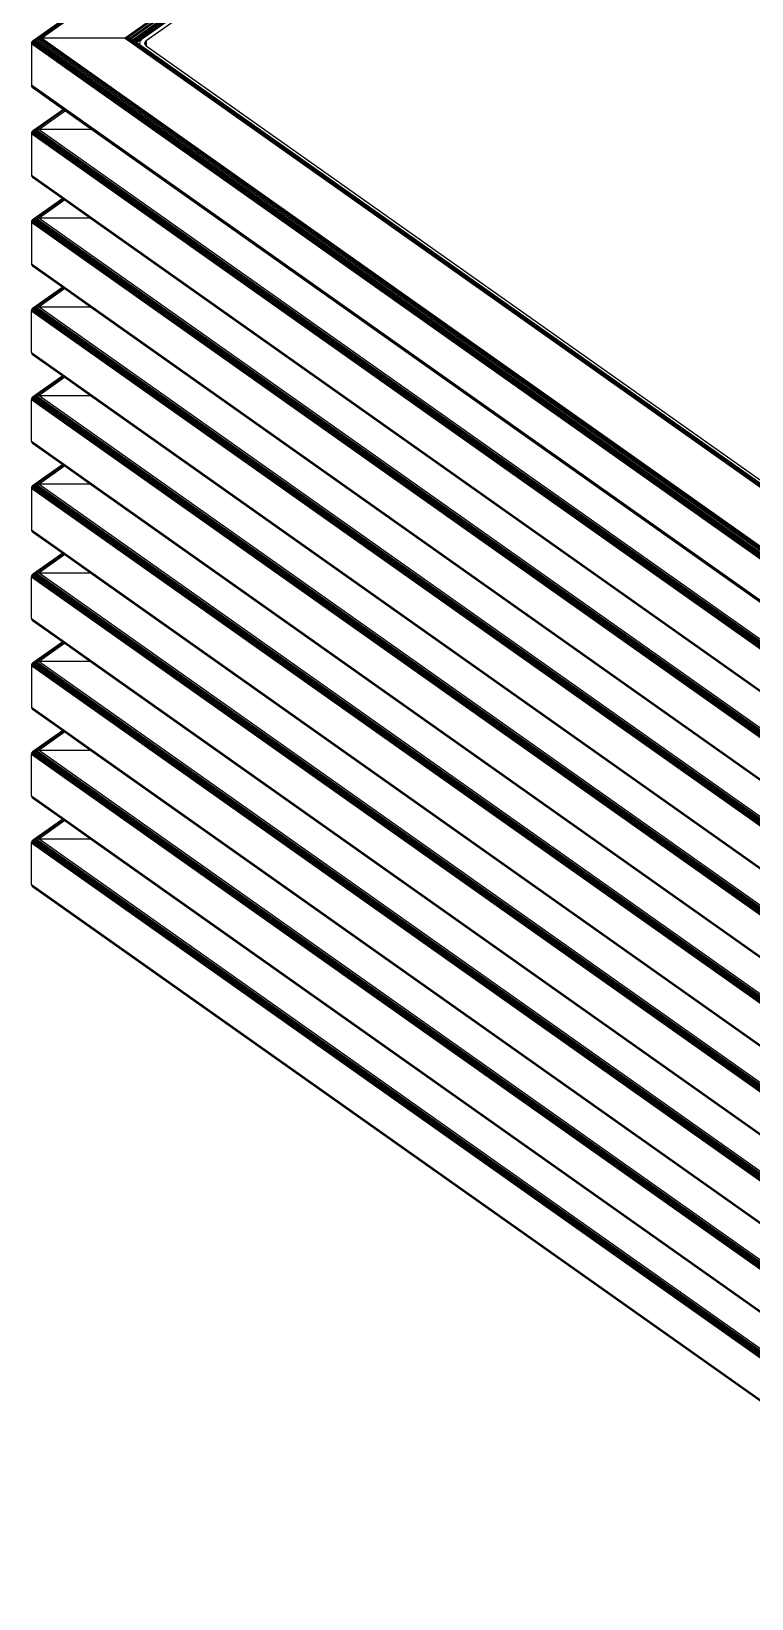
# Model space of a CAD drawing. Header units: inches. Extents: x 10 to 4608, y 10 to 3261.
# Drawn here: x 2598 to 2988, y 1609 to 2459 of the extents above; entities that cross this region are included whole.
import ezdxf

# ---------------------------------------------------------------- set-up
doc = ezdxf.new("R2010")
doc.units = ezdxf.units.IN
doc.header["$MEASUREMENT"] = 0

msp = doc.modelspace()

# ---------------------------------------------------------------- linework, layer by layer
for p, q in [((2598.48, 2454), (3144.38, 2840.01)), ((2599.21, 2454.45), (3144.38, 2839.95)), ((2600.12, 2454.82), (3144.38, 2839.67)), ((2601.13, 2455.08), (3144.38, 2839.22)), ((2602.18, 2455.23), (3144.38, 2838.63)), ((3144.38, 2837.95), (2603.21, 2455.28)), ((3144.38, 2805.95), (2648.47, 2455.28)), ((3144.38, 2805.17), (2649.5, 2455.23)), ((2650.55, 2455.08), (3144.38, 2804.28)), ((3144.38, 2803.3), (2651.56, 2454.82)), ((2652.47, 2454.45), (3144.38, 2802.29)), ((3144.38, 2801.32), (2653.2, 2454)), ((3144.38, 2800.44), (2653.82, 2453.56)), ((3144.38, 2799.7), (2654.35, 2453.19)), ((2657.89, 2455.12), (3140.61, 2796.45)), ((3142.5, 2795.12), (2659.78, 2453.78)), ((2597.65, 2452.97), (2597.55, 2452.45)), ((2597.55, 2452.45), (3144.38, 2065.78)), ((2597.55, 2452.45), (2597.55, 2429.82)), ((2597.95, 2453.49), (2597.65, 2452.97)), ((3144.38, 2066.37), (2597.65, 2452.97)), ((2598.48, 2454), (2597.95, 2453.49)), ((3144.38, 2067.11), (2597.95, 2453.49)), ((2599.21, 2454.45), (2598.48, 2454)), ((3144.38, 2067.98), (2598.48, 2454)), ((2600.12, 2454.82), (2599.21, 2454.45)), ((3144.38, 2068.96), (2599.21, 2454.45)), ((2601.13, 2455.08), (2600.12, 2454.82)), ((3144.38, 2069.96), (2600.12, 2454.82)), ((2602.18, 2455.23), (2601.13, 2455.08)), ((3144.38, 2070.94), (2601.13, 2455.08)), ((2603.21, 2455.28), (2602.18, 2455.23)), ((3144.38, 2071.84), (2602.18, 2455.23)), ((2603.21, 2455.28), (3144.38, 2072.61)), ((2648.47, 2455.28), (2603.21, 2455.28)), ((2648.47, 2455.28), (3144.38, 2104.61)), ((2649.5, 2455.23), (2648.47, 2455.28)), ((2649.5, 2455.23), (3144.38, 2105.29)), ((2650.55, 2455.08), (2649.5, 2455.23)), ((3144.38, 2105.89), (2650.55, 2455.08)), ((2651.56, 2454.82), (2650.55, 2455.08)), ((2651.56, 2454.82), (3144.38, 2106.34)), ((2652.47, 2454.45), (2651.56, 2454.82)), ((3144.38, 2106.61), (2652.47, 2454.45)), ((2653.2, 2454), (2652.47, 2454.45)), ((2653.2, 2454), (2653.82, 2453.56)), ((2653.82, 2453.56), (2654.35, 2453.19)), ((2654.35, 2453.19), (2654.76, 2452.9)), ((2657.89, 2455.12), (2654.76, 2452.9)), ((2654.76, 2452.9), (2656.33, 2451.78)), ((2656.33, 2452.45), (2656.74, 2453.89)), ((2656.33, 2451.78), (2656.33, 2452.45)), ((2656.57, 2451.62), (2656.33, 2452.45)), ((2656.33, 2451.78), (2656.57, 2451.62)), ((2656.57, 2451.62), (3141.32, 2108.85)), ((2656.74, 2453.89), (2657.89, 2455.12)), ((2659, 2452.45), (2659.2, 2453.17)), ((2659.2, 2451.73), (2659, 2452.45)), ((2659.2, 2453.17), (2659.78, 2453.78)), ((2659.2, 2451.73), (2659.2, 2453.17)), ((2659.78, 2451.12), (2659.2, 2451.73)), ((2659.78, 2453.78), (2659.78, 2451.12)), ((2659.78, 2451.12), (2999.06, 2211.21)), ((3144.38, 2043.16), (2597.55, 2429.82)), ((2597.55, 2429.82), (2597.65, 2429.31)), ((2597.65, 2429.31), (3144.38, 2042.71)), ((2597.65, 2429.31), (2597.95, 2428.78)), ((2597.95, 2428.78), (3144.38, 2042.4)), ((2597.95, 2428.78), (2598.48, 2428.28)), ((2598.48, 2428.28), (2614.95, 2416.63)), ((2598.25, 2404.82), (2614.95, 2416.63)), ((2614.98, 2416.6), (2598.8, 2405.16)), ((2615.13, 2416.5), (2599.48, 2405.44)), ((2615.37, 2416.33), (2600.24, 2405.63)), ((2616.04, 2415.85), (2601.8, 2405.78)), ((2614.95, 2416.63), (2614.98, 2416.6)), ((2614.98, 2416.6), (2615.13, 2416.5)), ((2615.13, 2416.5), (2615.37, 2416.33)), ((2615.37, 2416.33), (2616.04, 2415.85)), ((2616.04, 2415.85), (2630.29, 2405.78)), ((2599.48, 2405.44), (2598.8, 2405.16)), ((2600.24, 2405.63), (2599.48, 2405.44)), ((2599.48, 2405.44), (3144.38, 2020.13)), ((2601.8, 2405.78), (2600.24, 2405.63)), ((3144.38, 2020.86), (2600.24, 2405.63)), ((2601.8, 2405.78), (3144.38, 2022.12)), ((2630.29, 2405.78), (2601.8, 2405.78)), ((2630.29, 2405.78), (3144.38, 2042.26)), ((2597.63, 2404.05), (2597.55, 2403.66)), ((2597.55, 2403.66), (3144.38, 2016.99)), ((2597.55, 2403.66), (2597.55, 2381.03)), ((2597.85, 2404.44), (2597.63, 2404.05)), ((2597.63, 2404.05), (3144.38, 2017.43)), ((2598.25, 2404.82), (2597.85, 2404.44)), ((2597.85, 2404.44), (3144.38, 2017.99)), ((2598.8, 2405.16), (2598.25, 2404.82)), ((3144.38, 2018.64), (2598.25, 2404.82)), ((2598.8, 2405.16), (3144.38, 2019.37)), ((2597.55, 2381.03), (3144.38, 1994.37)), ((2597.55, 2381.03), (2597.63, 2380.65)), ((3144.38, 1994.03), (2597.63, 2380.65)), ((2597.63, 2380.65), (2597.85, 2380.25)), ((2597.85, 2380.25), (2598.25, 2379.87)), ((3144.38, 1993.8), (2597.85, 2380.25)), ((2598.25, 2379.87), (2614.6, 2368.31)), ((2598.25, 2356.74), (2614.6, 2368.31)), ((2614.64, 2368.28), (2598.8, 2357.08)), ((2614.78, 2368.18), (2599.48, 2357.35)), ((2615.03, 2368.01), (2600.24, 2357.55)), ((2615.7, 2367.53), (2601.8, 2357.7)), ((2614.6, 2368.31), (2614.64, 2368.28)), ((2614.64, 2368.28), (2614.78, 2368.18)), ((2614.78, 2368.18), (2615.03, 2368.01)), ((2615.03, 2368.01), (2615.7, 2367.53)), ((2615.7, 2367.53), (2629.6, 2357.7)), ((2597.63, 2355.96), (2597.55, 2355.58)), ((2597.55, 2355.58), (3144.38, 1968.91)), ((2597.55, 2355.58), (2597.55, 2332.95)), ((2597.85, 2356.36), (2597.63, 2355.96)), ((2597.63, 2355.96), (3144.38, 1969.35)), ((2598.25, 2356.74), (2597.85, 2356.36)), ((2597.85, 2356.36), (3144.38, 1969.9)), ((2598.8, 2357.08), (2598.25, 2356.74)), ((3144.38, 1970.56), (2598.25, 2356.74)), ((2599.48, 2357.35), (2598.8, 2357.08)), ((2598.8, 2357.08), (3144.38, 1971.29)), ((2600.24, 2357.55), (2599.48, 2357.35)), ((2599.48, 2357.35), (3144.38, 1972.04)), ((2601.8, 2357.7), (2600.24, 2357.55)), ((3144.38, 1972.78), (2600.24, 2357.55)), ((2601.8, 2357.7), (3144.37, 1974.04)), ((2629.6, 2357.7), (2601.8, 2357.7)), ((2629.6, 2357.7), (3144.38, 1993.69)), ((2597.55, 2332.95), (3144.38, 1946.28)), ((2597.55, 2332.95), (2597.63, 2332.56)), ((3144.38, 1945.95), (2597.63, 2332.56)), ((2597.63, 2332.56), (2597.85, 2332.17)), ((2597.85, 2332.17), (2598.25, 2331.79)), ((3144.38, 1945.71), (2597.85, 2332.17)), ((2598.25, 2331.79), (2614.6, 2320.22)), ((2598.25, 2308.65), (2614.6, 2320.22)), ((2614.64, 2320.2), (2598.8, 2308.99)), ((2614.78, 2320.09), (2599.48, 2309.27)), ((2615.03, 2319.92), (2600.24, 2309.47)), ((2615.7, 2319.45), (2601.8, 2309.62)), ((2614.6, 2320.22), (2614.64, 2320.2)), ((2614.64, 2320.2), (2614.78, 2320.09)), ((2614.78, 2320.09), (2615.03, 2319.92)), ((2615.03, 2319.92), (2615.7, 2319.45)), ((2615.7, 2319.45), (2629.6, 2309.62)), ((2597.63, 2307.88), (2597.55, 2307.49)), ((2597.55, 2284.87), (2597.55, 2307.49)), ((2597.55, 2307.49), (3144.38, 1920.83)), ((2597.85, 2308.27), (2597.63, 2307.88)), ((2597.63, 2307.88), (3144.38, 1921.26)), ((2598.25, 2308.65), (2597.85, 2308.27)), ((2597.85, 2308.27), (3144.38, 1921.82)), ((2598.8, 2308.99), (2598.25, 2308.65)), ((3144.38, 1922.48), (2598.25, 2308.65)), ((2599.48, 2309.27), (2598.8, 2308.99)), ((2598.8, 2308.99), (3144.38, 1923.21)), ((2600.24, 2309.47), (2599.48, 2309.27)), ((2599.48, 2309.27), (3144.38, 1923.96)), ((2601.8, 2309.62), (2600.24, 2309.47)), ((3144.38, 1924.7), (2600.24, 2309.47)), ((2601.8, 2309.62), (2629.6, 2309.62)), ((2601.8, 2309.62), (3144.37, 1925.96)), ((2629.6, 2309.62), (3144.37, 1945.62)), ((2597.55, 2284.87), (2597.63, 2284.48)), ((2597.55, 2284.87), (3144.38, 1898.2)), ((2597.63, 2284.48), (2597.85, 2284.09)), ((3144.38, 1897.86), (2597.63, 2284.48)), ((2597.85, 2284.09), (2598.25, 2283.71)), ((3144.38, 1897.63), (2597.85, 2284.09)), ((2598.25, 2283.71), (2614.6, 2272.14)), ((2598.25, 2260.57), (2614.6, 2272.14)), ((2614.64, 2272.11), (2598.8, 2260.91)), ((2614.78, 2272.01), (2599.48, 2261.19)), ((2615.03, 2271.84), (2600.24, 2261.38)), ((2615.7, 2271.36), (2601.8, 2261.53)), ((2614.6, 2272.14), (2614.64, 2272.11)), ((2614.64, 2272.11), (2614.78, 2272.01)), ((2614.78, 2272.01), (2615.03, 2271.84)), ((2615.03, 2271.84), (2615.7, 2271.36)), ((2615.7, 2271.36), (2629.6, 2261.53)), ((2598.8, 2260.91), (2598.25, 2260.57)), ((2599.48, 2261.19), (2598.8, 2260.91)), ((2598.8, 2260.91), (3144.38, 1875.12)), ((2600.24, 2261.38), (2599.48, 2261.19)), ((2599.48, 2261.19), (3144.38, 1875.88)), ((2601.8, 2261.53), (2600.24, 2261.38)), ((3144.38, 1876.61), (2600.24, 2261.38)), ((2601.8, 2261.53), (2629.6, 2261.53)), ((2601.8, 2261.53), (3144.37, 1877.87)), ((2629.6, 2261.53), (3144.38, 1897.53)), ((2597.63, 2259.8), (2597.55, 2259.41)), ((2597.55, 2236.78), (2597.55, 2259.41)), ((2597.55, 2259.41), (3144.38, 1872.74)), ((2597.85, 2260.19), (2597.63, 2259.8)), ((2597.63, 2259.8), (3144.38, 1873.18)), ((2598.25, 2260.57), (2597.85, 2260.19)), ((2597.85, 2260.19), (3144.38, 1873.74)), ((3144.38, 1874.39), (2598.25, 2260.57)), ((2597.55, 2236.78), (2597.63, 2236.4)), ((2597.55, 2236.78), (3144.38, 1850.12)), ((2597.63, 2236.4), (2597.85, 2236)), ((3144.38, 1849.78), (2597.63, 2236.4)), ((2597.85, 2236), (2598.25, 2235.62)), ((3144.38, 1849.55), (2597.85, 2236)), ((2598.25, 2235.62), (2614.6, 2224.06)), ((2598.25, 2212.49), (2614.6, 2224.06)), ((2614.64, 2224.03), (2598.8, 2212.83)), ((2614.78, 2223.93), (2599.48, 2213.1)), ((2615.03, 2223.76), (2600.24, 2213.3)), ((2615.7, 2223.28), (2601.8, 2213.45)), ((2614.6, 2224.06), (2614.64, 2224.03)), ((2614.64, 2224.03), (2614.78, 2223.93)), ((2614.78, 2223.93), (2615.03, 2223.76)), ((2615.03, 2223.76), (2615.7, 2223.28)), ((2615.7, 2223.28), (2629.6, 2213.45)), ((2597.63, 2211.71), (2597.55, 2211.33)), ((2597.55, 2211.33), (3144.37, 1824.67)), ((2597.55, 2211.33), (2597.55, 2188.7)), ((2597.85, 2212.11), (2597.63, 2211.71)), ((2597.63, 2211.71), (3144.37, 1825.1)), ((2598.25, 2212.49), (2597.85, 2212.11)), ((2597.85, 2212.11), (3144.37, 1825.66)), ((2598.8, 2212.83), (2598.25, 2212.49)), ((3144.37, 1826.32), (2598.25, 2212.49)), ((2599.48, 2213.1), (2598.8, 2212.83)), ((2598.8, 2212.83), (3144.37, 1827.05)), ((2600.24, 2213.3), (2599.48, 2213.1)), ((2599.48, 2213.1), (3144.37, 1827.8)), ((2601.8, 2213.45), (2600.24, 2213.3)), ((3144.37, 1828.54), (2600.24, 2213.3)), ((2601.8, 2213.45), (3144.37, 1829.79)), ((2629.6, 2213.45), (2601.8, 2213.45)), ((2629.6, 2213.45), (3144.38, 1849.44)), ((2597.55, 2188.7), (3144.37, 1802.04)), ((2597.55, 2188.7), (2597.63, 2188.31)), ((3144.37, 1801.7), (2597.63, 2188.31)), ((2597.63, 2188.31), (2597.85, 2187.92)), ((2597.85, 2187.92), (2598.25, 2187.54)), ((3144.37, 1801.47), (2597.85, 2187.92)), ((2598.25, 2187.54), (2614.6, 2175.97)), ((2598.25, 2164.41), (2614.6, 2175.97)), ((2614.64, 2175.95), (2598.8, 2164.74)), ((2614.6, 2175.97), (2614.64, 2175.95)), ((2614.64, 2175.95), (2614.78, 2175.84)), ((2614.78, 2175.84), (2599.48, 2165.02)), ((2615.03, 2175.67), (2600.24, 2165.22)), ((2615.7, 2175.2), (2601.8, 2165.37)), ((2614.78, 2175.84), (2615.03, 2175.67)), ((2615.03, 2175.67), (2615.7, 2175.2)), ((2615.7, 2175.2), (2629.6, 2165.37)), ((2597.63, 2163.63), (2597.55, 2163.24)), ((2597.55, 2140.62), (2597.55, 2163.24)), ((2597.55, 2163.24), (3144.38, 1776.58)), ((2597.85, 2164.03), (2597.63, 2163.63)), ((2597.63, 2163.63), (3144.38, 1777.01)), ((2598.25, 2164.41), (2597.85, 2164.03)), ((2597.85, 2164.03), (3144.38, 1777.57)), ((2598.8, 2164.74), (2598.25, 2164.41)), ((3144.38, 1778.23), (2598.25, 2164.41)), ((2599.48, 2165.02), (2598.8, 2164.74)), ((2598.8, 2164.74), (3144.38, 1778.96)), ((2600.24, 2165.22), (2599.48, 2165.02)), ((2599.48, 2165.02), (3144.38, 1779.71)), ((2601.8, 2165.37), (2600.24, 2165.22)), ((3144.38, 1780.45), (2600.24, 2165.22)), ((2601.8, 2165.37), (2629.6, 2165.37)), ((2601.8, 2165.37), (3144.37, 1781.71)), ((2629.6, 2165.37), (3144.37, 1801.37)), ((2597.55, 2140.62), (2597.63, 2140.23)), ((2597.55, 2140.62), (3144.38, 1753.95)), ((2597.63, 2140.23), (2597.85, 2139.84)), ((3144.38, 1753.61), (2597.63, 2140.23)), ((2597.85, 2139.84), (2598.25, 2139.46)), ((3144.38, 1753.38), (2597.85, 2139.84)), ((2598.25, 2139.46), (2614.6, 2127.89)), ((2598.25, 2116.32), (2614.6, 2127.89)), ((2614.64, 2127.86), (2598.8, 2116.66)), ((2614.78, 2127.76), (2599.48, 2116.94)), ((2615.03, 2127.59), (2600.24, 2117.13)), ((2615.7, 2127.11), (2601.8, 2117.28)), ((2614.6, 2127.89), (2614.64, 2127.86)), ((2614.64, 2127.86), (2614.78, 2127.76)), ((2614.78, 2127.76), (2615.03, 2127.59)), ((2615.03, 2127.59), (2615.7, 2127.11)), ((2615.7, 2127.11), (2629.6, 2117.28)), ((2598.8, 2116.66), (2598.25, 2116.32)), ((2599.48, 2116.94), (2598.8, 2116.66)), ((2598.8, 2116.66), (3144.37, 1730.88)), ((2600.24, 2117.13), (2599.48, 2116.94)), ((2599.48, 2116.94), (3144.37, 1731.64)), ((2601.8, 2117.28), (2600.24, 2117.13)), ((3144.37, 1732.37), (2600.24, 2117.13)), ((2601.8, 2117.28), (3144.37, 1733.62)), ((2629.6, 2117.28), (2601.8, 2117.28)), ((2629.6, 2117.28), (3144.38, 1753.28)), ((2597.63, 2115.55), (2597.55, 2115.16)), ((2597.55, 2115.16), (3144.37, 1728.5)), ((2597.55, 2115.16), (2597.55, 2092.53)), ((2597.85, 2115.94), (2597.63, 2115.55)), ((2597.63, 2115.55), (3144.37, 1728.94)), ((2598.25, 2116.32), (2597.85, 2115.94)), ((2597.85, 2115.94), (3144.37, 1729.49)), ((3144.37, 1730.15), (2598.25, 2116.32)), ((2597.55, 2092.53), (3144.37, 1705.87)), ((2597.55, 2092.53), (2597.63, 2092.15)), ((3144.37, 1705.54), (2597.63, 2092.15)), ((2597.63, 2092.15), (2597.85, 2091.75)), ((2597.85, 2091.75), (2598.25, 2091.37)), ((3144.37, 1705.3), (2597.85, 2091.75)), ((2598.25, 2091.37), (2614.6, 2079.81)), ((2598.25, 2068.24), (2614.6, 2079.81)), ((2614.64, 2079.78), (2598.8, 2068.58)), ((2614.78, 2079.68), (2599.48, 2068.85)), ((2615.03, 2079.51), (2600.24, 2069.05)), ((2615.7, 2079.03), (2601.8, 2069.2)), ((2614.6, 2079.81), (2614.64, 2079.78)), ((2614.64, 2079.78), (2614.78, 2079.68)), ((2614.78, 2079.68), (2615.03, 2079.51)), ((2615.03, 2079.51), (2615.7, 2079.03)), ((2615.7, 2079.03), (2629.6, 2069.2)), ((2597.63, 2067.46), (2597.55, 2067.08)), ((2597.55, 2044.45), (2597.55, 2067.08)), ((2597.55, 2067.08), (3144.38, 1680.41)), ((2597.85, 2067.86), (2597.63, 2067.46)), ((2597.63, 2067.46), (3144.38, 1680.85)), ((2598.25, 2068.24), (2597.85, 2067.86)), ((2597.85, 2067.86), (3144.38, 1681.4)), ((2598.8, 2068.58), (2598.25, 2068.24)), ((3144.38, 1682.06), (2598.25, 2068.24)), ((2599.48, 2068.85), (2598.8, 2068.58)), ((2598.8, 2068.58), (3144.38, 1682.79)), ((2600.24, 2069.05), (2599.48, 2068.85)), ((2599.48, 2068.85), (3144.38, 1683.54)), ((2601.8, 2069.2), (2600.24, 2069.05)), ((3144.38, 1684.28), (2600.24, 2069.05)), ((2601.8, 2069.2), (2629.6, 2069.2)), ((2601.8, 2069.2), (3144.37, 1685.54)), ((2629.6, 2069.2), (3144.37, 1705.2)), ((2597.55, 2044.45), (2597.63, 2044.06)), ((2597.55, 2044.45), (3144.38, 1657.78)), ((2597.63, 2044.06), (2597.85, 2043.67)), ((3144.38, 1657.45), (2597.63, 2044.06)), ((2597.85, 2043.67), (2598.25, 2043.29)), ((3144.38, 1657.21), (2597.85, 2043.67)), ((2598.25, 2043.29), (2614.6, 2031.72)), ((2598.25, 2020.16), (2614.6, 2031.72)), ((2614.64, 2031.7), (2598.8, 2020.49)), ((2614.78, 2031.6), (2599.48, 2020.77)), ((2615.03, 2031.42), (2600.24, 2020.97)), ((2614.6, 2031.72), (2614.64, 2031.7)), ((2614.64, 2031.7), (2614.78, 2031.6)), ((2614.78, 2031.6), (2615.03, 2031.42)), ((2615.03, 2031.42), (2615.7, 2030.95)), ((2615.7, 2030.95), (2601.8, 2021.12)), ((2615.7, 2030.95), (2629.6, 2021.12)), ((2597.63, 2019.38), (2597.55, 2018.99)), ((2597.55, 1996.37), (2597.55, 2018.99)), ((2597.55, 2018.99), (3144.38, 1632.33)), ((2597.85, 2019.78), (2597.63, 2019.38)), ((2597.63, 2019.38), (3144.38, 1632.76)), ((2598.25, 2020.16), (2597.85, 2019.78)), ((2597.85, 2019.78), (3144.38, 1633.32)), ((2598.8, 2020.49), (2598.25, 2020.16)), ((3144.38, 1633.98), (2598.25, 2020.16)), ((2599.48, 2020.77), (2598.8, 2020.49)), ((2598.8, 2020.49), (3144.38, 1634.71)), ((2600.24, 2020.97), (2599.48, 2020.77)), ((2599.48, 2020.77), (3144.38, 1635.46)), ((2601.8, 2021.12), (2600.24, 2020.97)), ((3144.38, 1636.2), (2600.24, 2020.97)), ((2601.8, 2021.12), (2629.6, 2021.12)), ((2601.8, 2021.12), (3144.37, 1637.46)), ((2629.6, 2021.12), (3144.38, 1657.11)), ((2597.55, 1996.37), (2597.63, 1995.98)), ((2597.55, 1996.37), (3144.38, 1609.7)), ((2597.63, 1995.98), (2597.85, 1995.59)), ((3144.38, 1609.36), (2597.63, 1995.98)), ((2597.85, 1995.59), (2598.25, 1995.21)), ((3144.38, 1609.13), (2597.85, 1995.59)), ((2598.25, 1995.21), (3144.38, 1609.03))]:
    msp.add_line(p, q)

doc.saveas('drawing.dxf')
